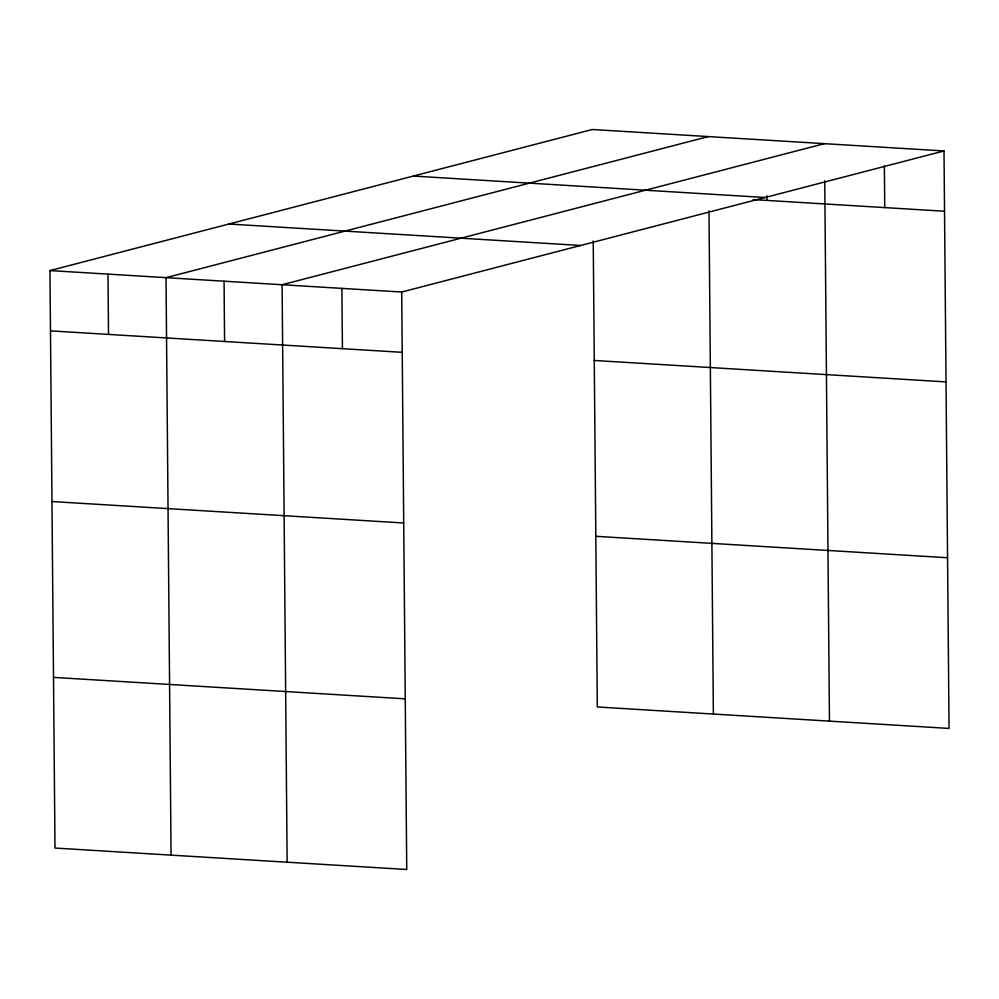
<?xml version="1.0" encoding="UTF-8"?>
<svg xmlns="http://www.w3.org/2000/svg" width="999" height="999" viewBox="0 0 999 999"><rect width="100%" height="100%" fill="white"/><g stroke="black" fill="none" stroke-linecap="round" stroke-linejoin="round"><path stroke-width="1.5" d="M944.005 150.949L401.698 292.033L406.743 869.492L54.995 848.051L49.95 270.579L592.257 129.508L944.005 150.949L949.05 728.421L597.302 706.967L593.231 240.996M708.341 136.588L166.021 277.66L171.066 855.132M824.412 143.656L282.105 284.74L287.138 862.199M413.299 176.061L765.047 197.502M753.159 199.575L944.542 211.239M228.908 224.026L580.656 245.479M49.95 270.579L401.698 292.033M594.28 360.464L946.028 381.905M50.474 330.869L402.222 352.322M51.96 501.535L403.708 522.989M595.816 536.301L947.564 557.742M53.496 677.384L405.244 698.825M884.377 165.859L884.739 207.592M824.737 180.757L829.457 721.128M766.857 195.767L766.907 200.412M708.99 210.839L713.373 714.048M341.895 288.386L342.432 348.676M224.063 281.206L224.588 341.483M107.992 274.126L108.516 334.415"/></g></svg>
